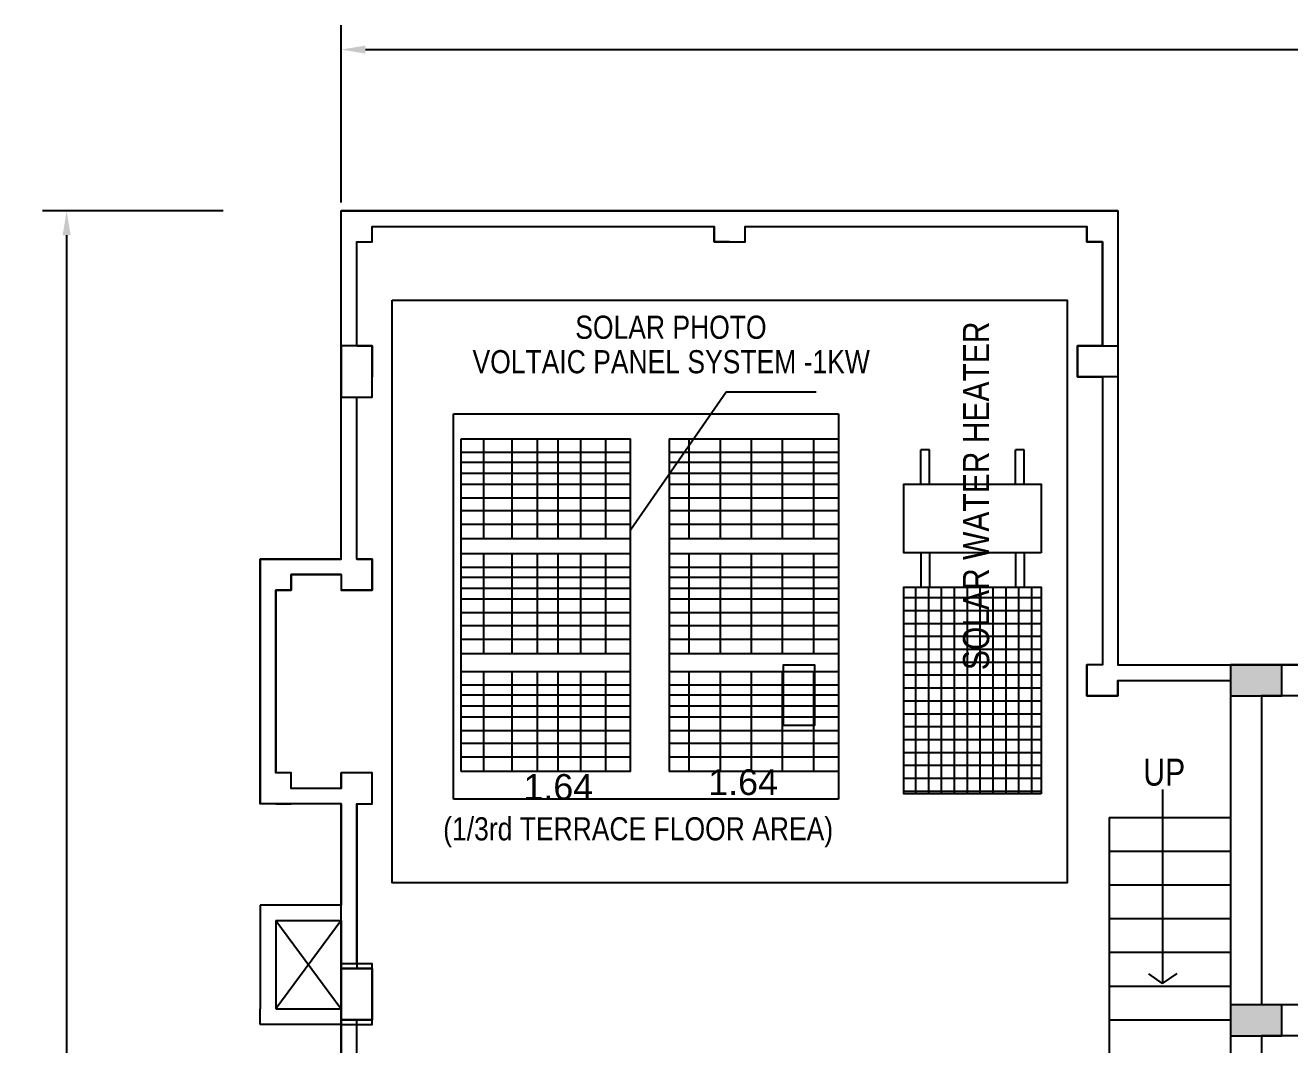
# Model space of a CAD drawing. Header units: metres. Extents: x 10 to 343, y 349 to 530.
# Drawn here: x 280.17 to 289.55, y 440.34 to 447.9 of the extents above; entities that cross this region are included whole.
import ezdxf

# ---------------------------------------------------------------- set-up
doc = ezdxf.new("R2010")
doc.units = ezdxf.units.M
doc.layers.add('BLK_2_FLR_5_ROOF_AREA', color=54, linetype='Continuous')
doc.layers.add('SOLAR_PANEL', color=3, linetype='Continuous')
doc.styles.add('ATT', font='swissck.ttf', dxfattribs={"height": 12})
doc.styles.add('m', font='micross.ttf', dxfattribs={"width": 0.9, "height": 350})
doc.styles.get("Standard").update_dxf_attribs({"font": 'arial.ttf'})
doc.styles.add('style1', font='micross.ttf')
doc.dimstyles.get("Standard").update_dxf_attribs({"dimtxt": 0.18, "dimasz": 0.18, "dimexe": 0.18, "dimexo": 0.0625, "dimgap": 0.09, "dimtad": 0, "dimtih": 1, "dimtoh": 1, "dimzin": 0, "dimdsep": 46, "dimtxsty": 'Standard', "dimcen": 0.09, "dimadec": 0, "dimazin": 0, "dimtfac": 1, "dimtofl": 0, "dimtmove": 0, "dimatfit": 3, "dimfxl": 0, "dimtolj": 1, "dimtzin": 0, "dimarcsym": 0})
pattern_1 = [(270, (224.23601, -518.77372), (0.095621499, 0), []), (360, (224.23601, -518.77372), (0, 0.095621499), [])]
pattern_2 = [(270, (224.23601, -518.77372), (0.095621499, 0), []), (360, (224.23601, -518.77372), (0, 0.095621499), [])]

# ---------------------------------------------------------------- blocks, each defined once
blk = doc.blocks.new('*D48')
at = {"color": 0, "lineweight": -2, "ltscale": 400}
for p, q in [((282.5112, 446.5851), (282.5112, 447.8987)), ((298.4512, 446.5851), (298.4512, 447.8987)), ((282.6912, 447.7187), (290.0964, 447.7187)), ((298.2712, 447.7187), (290.8661, 447.7187))]:
    blk.add_line(p, q, dxfattribs=at)
at = {"color": 0, "ltscale": 400}
for points in [[(282.6912, 447.7487), (282.6912, 447.6887), (282.5112, 447.7187)], [(298.2712, 447.7487), (298.2712, 447.6887), (298.4512, 447.7187)]]:
    blk.add_solid(points, dxfattribs=at)
at = {"layer": 'Defpoints', "color": 0, "ltscale": 400}
for p in [(298.4512, 447.7187), (282.5112, 446.5226), (298.4512, 446.5226)]:
    blk.add_point(p, dxfattribs=at)
at = {"color": 0, "ltscale": 400, "insert": (290.4812, 447.7187), "char_height": 0.18, "attachment_point": 5}
blk.add_mtext('\\A1;15.94', dxfattribs=at)
blk = doc.blocks.new('*D37')
at = {"color": 0, "lineweight": -2, "ltscale": 400}
for p, q in [((281.6373, 446.5226), (280.2956, 446.5226)), ((280.4756, 446.3426), (280.4756, 437.3595)), ((280.4756, 428.0126), (280.4756, 436.9957)), ((281.6373, 427.8326), (280.2956, 427.8326))]:
    blk.add_line(p, q, dxfattribs=at)
at = {"color": 0, "ltscale": 400}
for points in [[(280.4456, 446.3426), (280.5056, 446.3426), (280.4756, 446.5226)], [(280.4456, 428.0126), (280.5056, 428.0126), (280.4756, 427.8326)]]:
    blk.add_solid(points, dxfattribs=at)
at = {"layer": 'Defpoints', "color": 0, "ltscale": 400}
for p in [(280.4756, 446.5226), (281.6998, 446.5226), (281.6998, 427.8326)]:
    blk.add_point(p, dxfattribs=at)
at = {"color": 0, "ltscale": 400, "insert": (280.4756, 437.1776), "char_height": 0.18, "attachment_point": 5}
blk.add_mtext('\\A1;18.69', dxfattribs=at)

msp = doc.modelspace()

# ---------------------------------------------------------------- hatches: boundary and pattern name
h = msp.add_hatch()
h.set_pattern_fill('ANSI37', color=256, scale=0.764972, angle=225, style=0)
h.set_pattern_definition(pattern_1)
h.paths.add_polyline_path([(287.7032, 443.733), (286.6833, 443.733), (286.6833, 442.2031), (287.7032, 442.2031)])
h = msp.add_hatch()
h.set_pattern_fill('ANSI37', color=256, scale=0.764972, angle=225, style=0)
h.set_pattern_definition([(270, (224.23601, -518.77372), (0.095621499, 0), []), (360, (224.23601, -518.77372), (0, 0.095621499), [])])
h.paths.add_polyline_path([(287.7032, 443.733), (286.6833, 443.733), (286.6833, 442.2031), (287.7032, 442.2031)])
h = msp.add_hatch()
h.set_pattern_fill('ANSI37', color=256, scale=0.764972, angle=225, style=0)
h.set_pattern_definition(pattern_2)
h.paths.add_polyline_path([(287.7032, 443.733), (286.6833, 443.733), (286.6833, 442.2031), (287.7032, 442.2031)])
h = msp.add_hatch()
h.set_pattern_fill('ANSI37', color=256, scale=0.764972, angle=225, style=0)
h.set_pattern_definition(pattern_1)
h.paths.add_polyline_path([(287.7032, 443.733), (286.6833, 443.733), (286.6833, 442.2031), (287.7032, 442.2031)])
h = msp.add_hatch()
h.set_pattern_fill('ANSI37', color=256, scale=0.764972, angle=225, style=0)
h.set_pattern_definition(pattern_2)
h.paths.add_polyline_path([(287.7032, 443.733), (286.6833, 443.733), (286.6833, 442.2031), (287.7032, 442.2031)])
h = msp.add_hatch()
h.set_pattern_fill('ANSI37', color=256, scale=0.764972, angle=225, style=0)
h.set_pattern_definition(pattern_2)
h.paths.add_polyline_path([(287.7032, 443.733), (286.6833, 443.733), (286.6833, 442.2031), (287.7032, 442.2031)])
h = msp.add_hatch()
h.set_pattern_fill('ANSI37', color=256, scale=0.764972, angle=225, style=0)
h.set_pattern_definition(pattern_1)
h.paths.add_polyline_path([(287.7032, 443.733), (286.6833, 443.733), (286.6833, 442.2031), (287.7032, 442.2031)])
at = {"linetype": 'ByBlock'}
for points in [[(289.4862, 443.1576), (289.4862, 442.9276), (289.1062, 442.9276), (289.1062, 443.1576)], [(289.4862, 440.6376), (289.4862, 440.4076), (289.1062, 440.4076), (289.1062, 440.6376)]]:
    msp.add_hatch(color=256, dxfattribs=at).paths.add_polyline_path(points)

# ---------------------------------------------------------------- linework, layer by layer
for p, q in [((288.2712, 446.5226), (282.5112, 446.5226)), ((282.5112, 443.9426), (282.5112, 446.5226)), ((288.2712, 446.5226), (288.2712, 443.1576)), ((282.7412, 446.4076), (285.2762, 446.4076)), ((285.5062, 446.4076), (288.0412, 446.4076)), ((288.2712, 446.4076), (288.2712, 445.8676)), ((282.6262, 445.5226), (282.6262, 446.2926)), ((288.2712, 445.7526), (288.2712, 443.1576)), ((288.1562, 445.2926), (288.1562, 443.1576)), ((288.1562, 445.2926), (288.1562, 443.1576)), ((282.6262, 443.9426), (282.6262, 445.1426)), ((285.3652, 445.1803), (284.6577, 444.1559)), ((285.3652, 445.1803), (284.6577, 444.1559)), ((285.3652, 445.1803), (284.6577, 444.1559)), ((285.3652, 445.1803), (284.6577, 444.1559)), ((285.3652, 445.1803), (284.6577, 444.1559)), ((285.3652, 445.1803), (284.6577, 444.1559)), ((285.3652, 445.1803), (284.6577, 444.1559)), ((286.0345, 445.1803), (285.3652, 445.1803)), ((286.0345, 445.1803), (285.3652, 445.1803)), ((286.0345, 445.1803), (285.3652, 445.1803)), ((286.0345, 445.1803), (285.3652, 445.1803)), ((286.0345, 445.1803), (285.3652, 445.1803)), ((286.0345, 445.1803), (285.3652, 445.1803)), ((286.0345, 445.1803), (285.3652, 445.1803)), ((283.3435, 445.0178), (286.1992, 445.0178)), ((283.3435, 445.0178), (286.1992, 445.0178)), ((283.3435, 445.0178), (286.1992, 445.0178)), ((283.3435, 445.0178), (286.1992, 445.0178)), ((283.3435, 445.0178), (286.1992, 445.0178)), ((283.3435, 445.0178), (286.1992, 445.0178)), ((283.3435, 445.0178), (286.1992, 445.0178)), ((286.1992, 445.0178), (286.1992, 442.1621)), ((286.1992, 445.0178), (286.1992, 442.1621)), ((286.1992, 445.0178), (286.1992, 442.1621)), ((286.1992, 445.0178), (286.1992, 442.1621)), ((286.1992, 445.0178), (286.1992, 442.1621)), ((286.1992, 445.0178), (286.1992, 442.1621)), ((286.1992, 445.0178), (286.1992, 442.1621)), ((283.4, 444.8343), (284.6566, 444.8343)), ((283.4, 444.8343), (284.6566, 444.8343)), ((283.4, 444.8343), (284.6566, 444.8343)), ((283.4, 444.8343), (284.6566, 444.8343)), ((283.4, 444.8343), (284.6566, 444.8343)), ((283.4, 444.8343), (284.6566, 444.8343)), ((283.4, 444.8343), (284.6566, 444.8343)), ((283.5679, 444.8343), (283.5679, 444.0918)), ((283.7772, 444.8343), (283.7772, 444.0918)), ((283.9654, 444.8343), (283.9654, 444.0918)), ((284.1179, 444.8343), (284.1179, 444.0918)), ((284.2868, 444.8343), (284.2868, 444.0918)), ((284.4711, 444.8343), (284.4711, 444.0918)), ((284.4711, 444.8343), (284.4711, 444.0918)), ((284.4711, 444.8343), (284.4711, 444.0918)), ((284.4711, 444.8343), (284.4711, 444.0918)), ((284.4711, 444.8343), (284.4711, 444.0918)), ((284.4711, 444.8343), (284.4711, 444.0918)), ((284.4711, 444.8343), (284.4711, 444.0918)), ((284.6566, 443.9829), (284.6566, 444.8343)), ((284.6566, 443.9829), (284.6566, 444.8343)), ((284.6566, 443.9829), (284.6566, 444.8343)), ((284.6566, 443.9829), (284.6566, 444.8343)), ((284.6566, 443.9829), (284.6566, 444.8343)), ((284.6566, 443.9829), (284.6566, 444.8343)), ((284.6566, 443.9829), (284.6566, 444.8343)), ((284.9427, 444.8343), (286.1992, 444.8343)), ((284.9427, 444.8343), (286.1992, 444.8343)), ((284.9427, 444.8343), (286.1992, 444.8343)), ((284.9427, 444.8343), (286.1992, 444.8343)), ((284.9427, 444.8343), (286.1992, 444.8343)), ((284.9427, 444.8343), (286.1992, 444.8343)), ((284.9427, 444.8343), (286.1992, 444.8343)), ((285.089, 444.8343), (285.089, 444.0918)), ((285.089, 444.8343), (285.089, 444.0918)), ((285.089, 444.8343), (285.089, 444.0918)), ((285.089, 444.8343), (285.089, 444.0918)), ((285.089, 444.8343), (285.089, 444.0918)), ((285.089, 444.8343), (285.089, 444.0918)), ((285.089, 444.8343), (285.089, 444.0918)), ((285.3218, 444.8343), (285.3218, 444.0918)), ((285.3218, 444.8343), (285.3218, 444.0918)), ((285.3218, 444.8343), (285.3218, 444.0918)), ((285.3218, 444.8343), (285.3218, 444.0918)), ((285.3218, 444.8343), (285.3218, 444.0918)), ((285.3218, 444.8343), (285.3218, 444.0918)), ((285.3218, 444.8343), (285.3218, 444.0918)), ((285.5514, 444.8343), (285.5514, 444.0918)), ((285.5514, 444.8343), (285.5514, 444.0918)), ((285.5514, 444.8343), (285.5514, 444.0918)), ((285.5514, 444.8343), (285.5514, 444.0918)), ((285.5514, 444.8343), (285.5514, 444.0918)), ((285.5514, 444.8343), (285.5514, 444.0918)), ((285.5514, 444.8343), (285.5514, 444.0918)), ((285.7809, 444.8343), (285.7809, 444.0918)), ((285.7809, 444.8343), (285.7809, 444.0918)), ((285.7809, 444.8343), (285.7809, 444.0918)), ((285.7809, 444.8343), (285.7809, 444.0918)), ((285.7809, 444.8343), (285.7809, 444.0918)), ((285.7809, 444.8343), (285.7809, 444.0918)), ((285.7809, 444.8343), (285.7809, 444.0918)), ((286.0138, 444.8343), (286.0138, 444.0918)), ((286.0138, 444.8343), (286.0138, 444.0918)), ((286.0138, 444.8343), (286.0138, 444.0918)), ((286.0138, 444.8343), (286.0138, 444.0918)), ((286.0138, 444.8343), (286.0138, 444.0918)), ((286.0138, 444.8343), (286.0138, 444.0918)), ((286.0138, 444.8343), (286.0138, 444.0918)), ((286.1992, 444.8343), (286.1992, 444.0918)), ((286.1992, 444.8343), (286.1992, 444.0918)), ((286.1992, 444.8343), (286.1992, 444.0918)), ((286.1992, 444.8343), (286.1992, 444.0918)), ((286.1992, 444.8343), (286.1992, 444.0918)), ((286.1992, 444.8343), (286.1992, 444.0918)), ((286.1992, 444.8343), (286.1992, 444.0918)), ((284.6566, 444.7319), (283.4, 444.7319)), ((284.6566, 444.7319), (283.4, 444.7319)), ((284.6566, 444.7319), (283.4, 444.7319)), ((284.6566, 444.7319), (283.4, 444.7319)), ((284.6566, 444.7319), (283.4, 444.7319)), ((284.6566, 444.7319), (283.4, 444.7319)), ((284.6566, 444.7319), (283.4, 444.7319)), ((286.1992, 444.7319), (284.9427, 444.7319)), ((286.1992, 444.7319), (284.9427, 444.7319)), ((286.1992, 444.7319), (284.9427, 444.7319)), ((286.1992, 444.7319), (284.9427, 444.7319)), ((286.1992, 444.7319), (284.9427, 444.7319)), ((286.1992, 444.7319), (284.9427, 444.7319)), ((286.1992, 444.7319), (284.9427, 444.7319)), ((286.8108, 444.498), (286.8108, 444.753)), ((286.8745, 444.753), (286.8108, 444.753)), ((286.8108, 444.498), (286.8108, 444.753)), ((286.8745, 444.753), (286.8108, 444.753)), ((286.8108, 444.498), (286.8108, 444.753)), ((286.8745, 444.753), (286.8108, 444.753)), ((286.8108, 444.498), (286.8108, 444.753)), ((286.8745, 444.753), (286.8108, 444.753)), ((286.8108, 444.498), (286.8108, 444.753)), ((286.8745, 444.753), (286.8108, 444.753)), ((286.8108, 444.498), (286.8108, 444.753)), ((286.8745, 444.753), (286.8108, 444.753)), ((286.8108, 444.498), (286.8108, 444.753)), ((286.8745, 444.753), (286.8108, 444.753)), ((286.8745, 444.498), (286.8745, 444.753)), ((286.8745, 444.498), (286.8745, 444.753)), ((286.8745, 444.498), (286.8745, 444.753)), ((286.8745, 444.498), (286.8745, 444.753)), ((286.8745, 444.498), (286.8745, 444.753)), ((286.8745, 444.498), (286.8745, 444.753)), ((286.8745, 444.498), (286.8745, 444.753)), ((287.512, 444.498), (287.512, 444.753)), ((287.5757, 444.753), (287.512, 444.753)), ((287.512, 444.498), (287.512, 444.753)), ((287.5757, 444.753), (287.512, 444.753)), ((287.512, 444.498), (287.512, 444.753)), ((287.5757, 444.753), (287.512, 444.753)), ((287.512, 444.498), (287.512, 444.753)), ((287.5757, 444.753), (287.512, 444.753)), ((287.512, 444.498), (287.512, 444.753)), ((287.5757, 444.753), (287.512, 444.753)), ((287.512, 444.498), (287.512, 444.753)), ((287.5757, 444.753), (287.512, 444.753)), ((287.512, 444.498), (287.512, 444.753)), ((287.5757, 444.753), (287.512, 444.753)), ((287.5757, 444.498), (287.5757, 444.753)), ((287.5757, 444.498), (287.5757, 444.753)), ((287.5757, 444.498), (287.5757, 444.753)), ((287.5757, 444.498), (287.5757, 444.753)), ((287.5757, 444.498), (287.5757, 444.753)), ((287.5757, 444.498), (287.5757, 444.753)), ((287.5757, 444.498), (287.5757, 444.753)), ((284.6566, 444.6577), (283.4, 444.6577)), ((284.6566, 444.6577), (283.4, 444.6577)), ((284.6566, 444.6577), (283.4, 444.6577)), ((284.6566, 444.6577), (283.4, 444.6577)), ((284.6566, 444.6577), (283.4, 444.6577)), ((284.6566, 444.6577), (283.4, 444.6577)), ((284.6566, 444.6577), (283.4, 444.6577)), ((286.1992, 444.6577), (284.9427, 444.6577)), ((286.1992, 444.6577), (284.9427, 444.6577)), ((286.1992, 444.6577), (284.9427, 444.6577)), ((286.1992, 444.6577), (284.9427, 444.6577)), ((286.1992, 444.6577), (284.9427, 444.6577)), ((286.1992, 444.6577), (284.9427, 444.6577)), ((286.1992, 444.6577), (284.9427, 444.6577)), ((284.6566, 444.5767), (283.4, 444.5767)), ((284.6566, 444.5767), (283.4, 444.5767)), ((284.6566, 444.5767), (283.4, 444.5767)), ((284.6566, 444.5767), (283.4, 444.5767)), ((284.6566, 444.5767), (283.4, 444.5767)), ((284.6566, 444.5767), (283.4, 444.5767)), ((284.6566, 444.5767), (283.4, 444.5767)), ((286.1992, 444.5767), (284.9427, 444.5767)), ((286.1992, 444.5767), (284.9427, 444.5767)), ((286.1992, 444.5767), (284.9427, 444.5767)), ((286.1992, 444.5767), (284.9427, 444.5767)), ((286.1992, 444.5767), (284.9427, 444.5767)), ((286.1992, 444.5767), (284.9427, 444.5767)), ((286.1992, 444.5767), (284.9427, 444.5767)), ((284.6566, 444.4956), (283.4, 444.4956)), ((284.6566, 444.4956), (283.4, 444.4956)), ((284.6566, 444.4956), (283.4, 444.4956)), ((284.6566, 444.4956), (283.4, 444.4956)), ((284.6566, 444.4956), (283.4, 444.4956)), ((284.6566, 444.4956), (283.4, 444.4956)), ((284.6566, 444.4956), (283.4, 444.4956)), ((286.1992, 444.4956), (284.9427, 444.4956)), ((286.1992, 444.4956), (284.9427, 444.4956)), ((286.1992, 444.4956), (284.9427, 444.4956)), ((286.1992, 444.4956), (284.9427, 444.4956)), ((286.1992, 444.4956), (284.9427, 444.4956)), ((286.1992, 444.4956), (284.9427, 444.4956)), ((286.1992, 444.4956), (284.9427, 444.4956)), ((284.6566, 444.3944), (283.4, 444.3944)), ((284.6566, 444.3944), (283.4, 444.3944)), ((284.6566, 444.3944), (283.4, 444.3944)), ((284.6566, 444.3944), (283.4, 444.3944)), ((284.6566, 444.3944), (283.4, 444.3944)), ((284.6566, 444.3944), (283.4, 444.3944)), ((284.6566, 444.3944), (283.4, 444.3944)), ((286.1992, 444.3944), (284.9427, 444.3944)), ((286.1992, 444.3944), (284.9427, 444.3944)), ((286.1992, 444.3944), (284.9427, 444.3944)), ((286.1992, 444.3944), (284.9427, 444.3944)), ((286.1992, 444.3944), (284.9427, 444.3944)), ((286.1992, 444.3944), (284.9427, 444.3944)), ((286.1992, 444.3944), (284.9427, 444.3944)), ((284.6566, 444.2999), (283.4, 444.2999)), ((284.6566, 444.2999), (283.4, 444.2999)), ((284.6566, 444.2999), (283.4, 444.2999)), ((284.6566, 444.2999), (283.4, 444.2999)), ((284.6566, 444.2999), (283.4, 444.2999)), ((284.6566, 444.2999), (283.4, 444.2999)), ((284.6566, 444.2999), (283.4, 444.2999)), ((286.1992, 444.2999), (284.9427, 444.2999)), ((286.1992, 444.2999), (284.9427, 444.2999)), ((286.1992, 444.2999), (284.9427, 444.2999)), ((286.1992, 444.2999), (284.9427, 444.2999)), ((286.1992, 444.2999), (284.9427, 444.2999)), ((286.1992, 444.2999), (284.9427, 444.2999)), ((286.1992, 444.2999), (284.9427, 444.2999)), ((284.6566, 444.1986), (283.4, 444.1986)), ((284.6566, 444.1986), (283.4, 444.1986)), ((284.6566, 444.1986), (283.4, 444.1986)), ((284.6566, 444.1986), (283.4, 444.1986)), ((284.6566, 444.1986), (283.4, 444.1986)), ((284.6566, 444.1986), (283.4, 444.1986)), ((284.6566, 444.1986), (283.4, 444.1986)), ((286.1992, 444.1986), (284.9427, 444.1986)), ((286.1992, 444.1986), (284.9427, 444.1986)), ((286.1992, 444.1986), (284.9427, 444.1986)), ((286.1992, 444.1986), (284.9427, 444.1986)), ((286.1992, 444.1986), (284.9427, 444.1986)), ((286.1992, 444.1986), (284.9427, 444.1986)), ((286.1992, 444.1986), (284.9427, 444.1986)), ((284.6566, 444.0918), (283.4, 444.0918)), ((284.6566, 444.0918), (283.4, 444.0918)), ((284.6566, 444.0918), (283.4, 444.0918)), ((284.6566, 444.0918), (283.4, 444.0918)), ((284.6566, 444.0918), (283.4, 444.0918)), ((284.6566, 444.0918), (283.4, 444.0918)), ((284.6566, 444.0918), (283.4, 444.0918)), ((286.1992, 444.0918), (284.9427, 444.0918)), ((286.1992, 444.0918), (284.9427, 444.0918)), ((286.1992, 444.0918), (284.9427, 444.0918)), ((286.1992, 444.0918), (284.9427, 444.0918)), ((286.1992, 444.0918), (284.9427, 444.0918)), ((286.1992, 444.0918), (284.9427, 444.0918)), ((286.1992, 444.0918), (284.9427, 444.0918)), ((283.4, 443.9829), (284.6566, 443.9829)), ((283.4, 443.9829), (284.6566, 443.9829)), ((283.4, 443.9829), (284.6566, 443.9829)), ((283.4, 443.9829), (284.6566, 443.9829)), ((283.4, 443.9829), (284.6566, 443.9829)), ((283.4, 443.9829), (284.6566, 443.9829)), ((283.4, 443.9829), (284.6566, 443.9829)), ((283.5679, 443.9829), (283.5679, 443.2404)), ((283.7772, 443.9829), (283.7772, 443.2404)), ((283.9654, 443.9829), (283.9654, 443.2404)), ((284.1179, 443.9829), (284.1179, 443.2404)), ((284.2868, 443.9829), (284.2868, 443.2404)), ((284.4711, 443.9829), (284.4711, 443.2404)), ((284.4711, 443.9829), (284.4711, 443.2404)), ((284.4711, 443.9829), (284.4711, 443.2404)), ((284.4711, 443.9829), (284.4711, 443.2404)), ((284.4711, 443.9829), (284.4711, 443.2404)), ((284.4711, 443.9829), (284.4711, 443.2404)), ((284.4711, 443.9829), (284.4711, 443.2404)), ((284.6566, 443.2404), (284.6566, 443.9829)), ((284.6566, 443.2404), (284.6566, 443.9829)), ((284.6566, 443.2404), (284.6566, 443.9829)), ((284.6566, 443.2404), (284.6566, 443.9829)), ((284.6566, 443.2404), (284.6566, 443.9829)), ((284.6566, 443.2404), (284.6566, 443.9829)), ((284.6566, 443.1098), (284.6566, 443.9829)), ((284.9427, 443.9829), (286.1992, 443.9829)), ((284.9427, 443.9829), (286.1992, 443.9829)), ((284.9427, 443.9829), (286.1992, 443.9829)), ((284.9427, 443.9829), (286.1992, 443.9829)), ((284.9427, 443.9829), (286.1992, 443.9829)), ((284.9427, 443.9829), (286.1992, 443.9829)), ((284.9427, 443.9829), (286.1992, 443.9829)), ((285.089, 443.9829), (285.089, 443.2404)), ((285.089, 443.9829), (285.089, 443.2404)), ((285.089, 443.9829), (285.089, 443.2404)), ((285.089, 443.9829), (285.089, 443.2404)), ((285.089, 443.9829), (285.089, 443.2404)), ((285.089, 443.9829), (285.089, 443.2404)), ((285.089, 443.9829), (285.089, 443.2404)), ((285.3218, 443.9829), (285.3218, 443.2404)), ((285.3218, 443.9829), (285.3218, 443.2404)), ((285.3218, 443.9829), (285.3218, 443.2404)), ((285.3218, 443.9829), (285.3218, 443.2404)), ((285.3218, 443.9829), (285.3218, 443.2404)), ((285.3218, 443.9829), (285.3218, 443.2404)), ((285.3218, 443.9829), (285.3218, 443.2404)), ((285.5514, 443.9829), (285.5514, 443.2404)), ((285.5514, 443.9829), (285.5514, 443.2404)), ((285.5514, 443.9829), (285.5514, 443.2404)), ((285.5514, 443.9829), (285.5514, 443.2404)), ((285.5514, 443.9829), (285.5514, 443.2404)), ((285.5514, 443.9829), (285.5514, 443.2404)), ((285.5514, 443.9829), (285.5514, 443.2404)), ((285.7809, 443.9829), (285.7809, 443.2404)), ((285.7809, 443.9829), (285.7809, 443.2404)), ((285.7809, 443.9829), (285.7809, 443.2404)), ((285.7809, 443.9829), (285.7809, 443.2404)), ((285.7809, 443.9829), (285.7809, 443.2404)), ((285.7809, 443.9829), (285.7809, 443.2404)), ((285.7809, 443.9829), (285.7809, 443.2404)), ((286.0138, 443.9829), (286.0138, 443.2404)), ((286.0138, 443.9829), (286.0138, 443.2404)), ((286.0138, 443.9829), (286.0138, 443.2404)), ((286.0138, 443.9829), (286.0138, 443.2404)), ((286.0138, 443.9829), (286.0138, 443.2404)), ((286.0138, 443.9829), (286.0138, 443.2404)), ((286.0138, 443.9829), (286.0138, 443.2404)), ((286.1992, 443.9829), (286.1992, 443.2404)), ((286.1992, 443.9829), (286.1992, 443.2404)), ((286.1992, 443.9829), (286.1992, 443.2404)), ((286.1992, 443.9829), (286.1992, 443.2404)), ((286.1992, 443.9829), (286.1992, 443.2404)), ((286.1992, 443.9829), (286.1992, 443.2404)), ((286.1992, 443.9829), (286.1992, 443.2404)), ((286.8108, 443.988), (286.8108, 443.733)), ((286.8108, 443.988), (286.8108, 443.733)), ((286.8108, 443.988), (286.8108, 443.733)), ((286.8108, 443.988), (286.8108, 443.733)), ((286.8108, 443.988), (286.8108, 443.733)), ((286.8108, 443.988), (286.8108, 443.733)), ((286.8108, 443.988), (286.8108, 443.733)), ((286.8745, 443.988), (286.8745, 443.733)), ((286.8745, 443.988), (286.8745, 443.733)), ((286.8745, 443.988), (286.8745, 443.733)), ((286.8745, 443.988), (286.8745, 443.733)), ((286.8745, 443.988), (286.8745, 443.733)), ((286.8745, 443.988), (286.8745, 443.733)), ((286.8745, 443.988), (286.8745, 443.733)), ((287.512, 443.988), (287.512, 443.733)), ((287.512, 443.988), (287.512, 443.733)), ((287.512, 443.988), (287.512, 443.733)), ((287.512, 443.988), (287.512, 443.733)), ((287.512, 443.988), (287.512, 443.733)), ((287.512, 443.988), (287.512, 443.733)), ((287.512, 443.988), (287.512, 443.733)), ((287.5757, 443.988), (287.5757, 443.733)), ((287.5757, 443.988), (287.5757, 443.733)), ((287.5757, 443.988), (287.5757, 443.733)), ((287.5757, 443.988), (287.5757, 443.733)), ((287.5757, 443.988), (287.5757, 443.733)), ((287.5757, 443.988), (287.5757, 443.733)), ((287.5757, 443.988), (287.5757, 443.733)), ((281.9112, 443.9426), (281.9112, 442.1276)), ((282.5112, 443.9426), (281.9112, 443.9426)), ((284.6566, 443.8805), (283.4, 443.8805)), ((284.6566, 443.8805), (283.4, 443.8805)), ((284.6566, 443.8805), (283.4, 443.8805)), ((284.6566, 443.8805), (283.4, 443.8805)), ((284.6566, 443.8805), (283.4, 443.8805)), ((284.6566, 443.8805), (283.4, 443.8805)), ((284.6566, 443.8805), (283.4, 443.8805)), ((286.1992, 443.8805), (284.9427, 443.8805)), ((286.1992, 443.8805), (284.9427, 443.8805)), ((286.1992, 443.8805), (284.9427, 443.8805)), ((286.1992, 443.8805), (284.9427, 443.8805)), ((286.1992, 443.8805), (284.9427, 443.8805)), ((286.1992, 443.8805), (284.9427, 443.8805)), ((286.1992, 443.8805), (284.9427, 443.8805)), ((281.9112, 443.8276), (281.9112, 443.7126)), ((282.5112, 443.8276), (282.1412, 443.8276)), ((282.5112, 443.8276), (282.5112, 443.7126)), ((284.6566, 443.8062), (283.4, 443.8062)), ((284.6566, 443.8062), (283.4, 443.8062)), ((284.6566, 443.8062), (283.4, 443.8062)), ((284.6566, 443.8062), (283.4, 443.8062)), ((284.6566, 443.8062), (283.4, 443.8062)), ((284.6566, 443.8062), (283.4, 443.8062)), ((284.6566, 443.8062), (283.4, 443.8062)), ((286.1992, 443.8062), (284.9427, 443.8062)), ((286.1992, 443.8062), (284.9427, 443.8062)), ((286.1992, 443.8062), (284.9427, 443.8062)), ((286.1992, 443.8062), (284.9427, 443.8062)), ((286.1992, 443.8062), (284.9427, 443.8062)), ((286.1992, 443.8062), (284.9427, 443.8062)), ((286.1992, 443.8062), (284.9427, 443.8062)), ((282.0262, 443.7126), (282.0262, 442.3576)), ((284.6566, 443.7252), (283.4, 443.7252)), ((284.6566, 443.7252), (283.4, 443.7252)), ((284.6566, 443.7252), (283.4, 443.7252)), ((284.6566, 443.7252), (283.4, 443.7252)), ((284.6566, 443.7252), (283.4, 443.7252)), ((284.6566, 443.7252), (283.4, 443.7252)), ((284.6566, 443.7252), (283.4, 443.7252)), ((286.1992, 443.7252), (284.9427, 443.7252)), ((286.1992, 443.7252), (284.9427, 443.7252)), ((286.1992, 443.7252), (284.9427, 443.7252)), ((286.1992, 443.7252), (284.9427, 443.7252)), ((286.1992, 443.7252), (284.9427, 443.7252)), ((286.1992, 443.7252), (284.9427, 443.7252)), ((286.1992, 443.7252), (284.9427, 443.7252)), ((284.6566, 443.6442), (283.4, 443.6442)), ((284.6566, 443.6442), (283.4, 443.6442)), ((284.6566, 443.6442), (283.4, 443.6442)), ((284.6566, 443.6442), (283.4, 443.6442)), ((284.6566, 443.6442), (283.4, 443.6442)), ((284.6566, 443.6442), (283.4, 443.6442)), ((284.6566, 443.6442), (283.4, 443.6442)), ((286.1992, 443.6442), (284.9427, 443.6442)), ((286.1992, 443.6442), (284.9427, 443.6442)), ((286.1992, 443.6442), (284.9427, 443.6442)), ((286.1992, 443.6442), (284.9427, 443.6442)), ((286.1992, 443.6442), (284.9427, 443.6442)), ((286.1992, 443.6442), (284.9427, 443.6442)), ((286.1992, 443.6442), (284.9427, 443.6442)), ((284.6566, 443.5429), (283.4, 443.5429)), ((284.6566, 443.5429), (283.4, 443.5429)), ((284.6566, 443.5429), (283.4, 443.5429)), ((284.6566, 443.5429), (283.4, 443.5429)), ((284.6566, 443.5429), (283.4, 443.5429)), ((284.6566, 443.5429), (283.4, 443.5429)), ((284.6566, 443.5429), (283.4, 443.5429)), ((286.1992, 443.5429), (284.9427, 443.5429)), ((286.1992, 443.5429), (284.9427, 443.5429)), ((286.1992, 443.5429), (284.9427, 443.5429)), ((286.1992, 443.5429), (284.9427, 443.5429)), ((286.1992, 443.5429), (284.9427, 443.5429)), ((286.1992, 443.5429), (284.9427, 443.5429)), ((286.1992, 443.5429), (284.9427, 443.5429)), ((284.6566, 443.4484), (283.4, 443.4484)), ((284.6566, 443.4484), (283.4, 443.4484)), ((284.6566, 443.4484), (283.4, 443.4484)), ((284.6566, 443.4484), (283.4, 443.4484)), ((284.6566, 443.4484), (283.4, 443.4484)), ((284.6566, 443.4484), (283.4, 443.4484)), ((284.6566, 443.4484), (283.4, 443.4484)), ((286.1992, 443.4484), (284.9427, 443.4484)), ((286.1992, 443.4484), (284.9427, 443.4484)), ((286.1992, 443.4484), (284.9427, 443.4484)), ((286.1992, 443.4484), (284.9427, 443.4484)), ((286.1992, 443.4484), (284.9427, 443.4484)), ((286.1992, 443.4484), (284.9427, 443.4484)), ((286.1992, 443.4484), (284.9427, 443.4484)), ((284.6566, 443.3472), (283.4, 443.3472)), ((284.6566, 443.3472), (283.4, 443.3472)), ((284.6566, 443.3472), (283.4, 443.3472)), ((284.6566, 443.3472), (283.4, 443.3472)), ((284.6566, 443.3472), (283.4, 443.3472)), ((284.6566, 443.3472), (283.4, 443.3472)), ((284.6566, 443.3472), (283.4, 443.3472)), ((286.1992, 443.3472), (284.9427, 443.3472)), ((286.1992, 443.3472), (284.9427, 443.3472)), ((286.1992, 443.3472), (284.9427, 443.3472)), ((286.1992, 443.3472), (284.9427, 443.3472)), ((286.1992, 443.3472), (284.9427, 443.3472)), ((286.1992, 443.3472), (284.9427, 443.3472)), ((286.1992, 443.3472), (284.9427, 443.3472)), ((284.6566, 443.2404), (283.4, 443.2404)), ((284.6566, 443.2404), (283.4, 443.2404)), ((284.6566, 443.2404), (283.4, 443.2404)), ((284.6566, 443.2404), (283.4, 443.2404)), ((284.6566, 443.2404), (283.4, 443.2404)), ((284.6566, 443.2404), (283.4, 443.2404)), ((284.6566, 443.2404), (283.4, 443.2404)), ((286.1992, 443.2404), (284.9427, 443.2404)), ((286.1992, 443.2404), (284.9427, 443.2404)), ((286.1992, 443.2404), (284.9427, 443.2404)), ((286.1992, 443.2404), (284.9427, 443.2404)), ((286.1992, 443.2404), (284.9427, 443.2404)), ((286.1992, 443.2404), (284.9427, 443.2404)), ((286.1992, 443.2404), (284.9427, 443.2404)), ((288.1562, 443.1576), (288.0412, 443.1576)), ((288.0412, 442.9276), (288.0412, 443.1576)), ((288.2712, 443.1576), (289.1062, 443.1576)), ((288.2712, 443.1576), (289.1062, 443.1576)), ((283.4, 443.1098), (284.6566, 443.1098)), ((283.4, 443.1098), (284.6566, 443.1098)), ((283.4, 443.1098), (284.6566, 443.1098)), ((283.4, 443.1098), (284.6566, 443.1098)), ((283.4, 443.1098), (284.6566, 443.1098)), ((283.4, 443.1098), (284.6566, 443.1098)), ((283.4, 443.1098), (284.6566, 443.1098)), ((283.5679, 443.1098), (283.5679, 442.3673)), ((283.7772, 443.1098), (283.7772, 442.3673)), ((283.9654, 443.1098), (283.9654, 442.3673)), ((284.1179, 443.1098), (284.1179, 442.3673)), ((284.2868, 443.1098), (284.2868, 442.3673)), ((284.4711, 443.1098), (284.4711, 442.3673)), ((284.4711, 443.1098), (284.4711, 442.3673)), ((284.4711, 443.1098), (284.4711, 442.3673)), ((284.4711, 443.1098), (284.4711, 442.3673)), ((284.4711, 443.1098), (284.4711, 442.3673)), ((284.4711, 443.1098), (284.4711, 442.3673)), ((284.4711, 443.1098), (284.4711, 442.3673)), ((284.6566, 442.3673), (284.6566, 443.1098)), ((284.6566, 442.3673), (284.6566, 443.1098)), ((284.6566, 442.3673), (284.6566, 443.1098)), ((284.6566, 442.3673), (284.6566, 443.1098)), ((284.6566, 442.3673), (284.6566, 443.1098)), ((284.6566, 442.3673), (284.6566, 443.1098)), ((284.6566, 442.3673), (284.6566, 443.1098)), ((284.9427, 443.1098), (286.1992, 443.1098)), ((284.9427, 443.1098), (286.1992, 443.1098)), ((284.9427, 443.1098), (286.1992, 443.1098)), ((284.9427, 443.1098), (286.1992, 443.1098)), ((284.9427, 443.1098), (286.1992, 443.1098)), ((284.9427, 443.1098), (286.1992, 443.1098)), ((284.9427, 443.1098), (286.1992, 443.1098)), ((285.089, 443.1098), (285.089, 442.3673)), ((285.089, 443.1098), (285.089, 442.3673)), ((285.089, 443.1098), (285.089, 442.3673)), ((285.089, 443.1098), (285.089, 442.3673)), ((285.089, 443.1098), (285.089, 442.3673)), ((285.089, 443.1098), (285.089, 442.3673)), ((285.089, 443.1098), (285.089, 442.3673)), ((285.3218, 443.1098), (285.3218, 442.3673)), ((285.3218, 443.1098), (285.3218, 442.3673)), ((285.3218, 443.1098), (285.3218, 442.3673)), ((285.3218, 443.1098), (285.3218, 442.3673)), ((285.3218, 443.1098), (285.3218, 442.3673)), ((285.3218, 443.1098), (285.3218, 442.3673)), ((285.3218, 443.1098), (285.3218, 442.3673)), ((285.5514, 443.1098), (285.5514, 442.3673)), ((285.5514, 443.1098), (285.5514, 442.3673)), ((285.5514, 443.1098), (285.5514, 442.3673)), ((285.5514, 443.1098), (285.5514, 442.3673)), ((285.5514, 443.1098), (285.5514, 442.3673)), ((285.5514, 443.1098), (285.5514, 442.3673)), ((285.5514, 443.1098), (285.5514, 442.3673)), ((285.7809, 443.1098), (285.7809, 442.3673)), ((285.7809, 443.1098), (285.7809, 442.3673)), ((285.7809, 443.1098), (285.7809, 442.3673)), ((285.7809, 443.1098), (285.7809, 442.3673)), ((285.7809, 443.1098), (285.7809, 442.3673)), ((285.7809, 443.1098), (285.7809, 442.3673)), ((285.7809, 443.1098), (285.7809, 442.3673)), ((286.0138, 443.1098), (286.0138, 442.3673)), ((286.0138, 443.1098), (286.0138, 442.3673)), ((286.0138, 443.1098), (286.0138, 442.3673)), ((286.0138, 443.1098), (286.0138, 442.3673)), ((286.0138, 443.1098), (286.0138, 442.3673)), ((286.0138, 443.1098), (286.0138, 442.3673)), ((286.0138, 443.1098), (286.0138, 442.3673)), ((286.1992, 443.1098), (286.1992, 442.3673)), ((286.1992, 443.1098), (286.1992, 442.3673)), ((286.1992, 443.1098), (286.1992, 442.3673)), ((286.1992, 443.1098), (286.1992, 442.3673)), ((286.1992, 443.1098), (286.1992, 442.3673)), ((286.1992, 443.1098), (286.1992, 442.3673)), ((286.1992, 443.1098), (286.1992, 442.3673)), ((288.2712, 443.0426), (289.1062, 443.0426)), ((288.2712, 443.0426), (289.1062, 443.0426)), ((288.2712, 443.0426), (288.2712, 442.9276)), ((284.6566, 443.0074), (283.4, 443.0074)), ((284.6566, 443.0074), (283.4, 443.0074)), ((284.6566, 443.0074), (283.4, 443.0074)), ((284.6566, 443.0074), (283.4, 443.0074)), ((284.6566, 443.0074), (283.4, 443.0074)), ((284.6566, 443.0074), (283.4, 443.0074)), ((284.6566, 443.0074), (283.4, 443.0074)), ((286.1992, 443.0074), (284.9427, 443.0074)), ((286.1992, 443.0074), (284.9427, 443.0074)), ((286.1992, 443.0074), (284.9427, 443.0074)), ((286.1992, 443.0074), (284.9427, 443.0074)), ((286.1992, 443.0074), (284.9427, 443.0074)), ((286.1992, 443.0074), (284.9427, 443.0074)), ((286.1992, 443.0074), (284.9427, 443.0074)), ((284.6566, 442.9331), (283.4, 442.9331)), ((284.6566, 442.9331), (283.4, 442.9331)), ((284.6566, 442.9331), (283.4, 442.9331)), ((284.6566, 442.9331), (283.4, 442.9331)), ((284.6566, 442.9331), (283.4, 442.9331)), ((284.6566, 442.9331), (283.4, 442.9331)), ((284.6566, 442.9331), (283.4, 442.9331)), ((284.6566, 442.8521), (283.4, 442.8521)), ((284.6566, 442.8521), (283.4, 442.8521)), ((284.6566, 442.8521), (283.4, 442.8521)), ((284.6566, 442.8521), (283.4, 442.8521)), ((284.6566, 442.8521), (283.4, 442.8521)), ((284.6566, 442.8521), (283.4, 442.8521)), ((284.6566, 442.8521), (283.4, 442.8521)), ((286.1992, 442.9331), (284.9427, 442.9331)), ((286.1992, 442.9331), (284.9427, 442.9331)), ((286.1992, 442.9331), (284.9427, 442.9331)), ((286.1992, 442.9331), (284.9427, 442.9331)), ((286.1992, 442.9331), (284.9427, 442.9331)), ((286.1992, 442.9331), (284.9427, 442.9331)), ((286.1992, 442.9331), (284.9427, 442.9331)), ((286.1992, 442.8521), (284.9427, 442.8521)), ((286.1992, 442.8521), (284.9427, 442.8521)), ((286.1992, 442.8521), (284.9427, 442.8521)), ((286.1992, 442.8521), (284.9427, 442.8521)), ((286.1992, 442.8521), (284.9427, 442.8521)), ((286.1992, 442.8521), (284.9427, 442.8521)), ((286.1992, 442.8521), (284.9427, 442.8521)), ((288.2712, 442.9276), (288.0412, 442.9276)), ((284.6566, 442.7711), (283.4, 442.7711)), ((284.6566, 442.7711), (283.4, 442.7711)), ((284.6566, 442.7711), (283.4, 442.7711)), ((284.6566, 442.7711), (283.4, 442.7711)), ((284.6566, 442.7711), (283.4, 442.7711)), ((284.6566, 442.7711), (283.4, 442.7711)), ((284.6566, 442.7711), (283.4, 442.7711)), ((286.1992, 442.7711), (284.9427, 442.7711)), ((286.1992, 442.7711), (284.9427, 442.7711)), ((286.1992, 442.7711), (284.9427, 442.7711)), ((286.1992, 442.7711), (284.9427, 442.7711)), ((286.1992, 442.7711), (284.9427, 442.7711)), ((286.1992, 442.7711), (284.9427, 442.7711)), ((286.1992, 442.7711), (284.9427, 442.7711)), ((284.6566, 442.6698), (283.4, 442.6698)), ((284.6566, 442.6698), (283.4, 442.6698)), ((284.6566, 442.6698), (283.4, 442.6698)), ((284.6566, 442.6698), (283.4, 442.6698)), ((284.6566, 442.6698), (283.4, 442.6698)), ((284.6566, 442.6698), (283.4, 442.6698)), ((284.6566, 442.6698), (283.4, 442.6698)), ((286.1992, 442.6698), (284.9427, 442.6698)), ((286.1992, 442.6698), (284.9427, 442.6698)), ((286.1992, 442.6698), (284.9427, 442.6698)), ((286.1992, 442.6698), (284.9427, 442.6698)), ((286.1992, 442.6698), (284.9427, 442.6698)), ((286.1992, 442.6698), (284.9427, 442.6698)), ((286.1992, 442.6698), (284.9427, 442.6698)), ((284.6566, 442.5753), (283.4, 442.5753)), ((284.6566, 442.5753), (283.4, 442.5753)), ((284.6566, 442.5753), (283.4, 442.5753)), ((284.6566, 442.5753), (283.4, 442.5753)), ((284.6566, 442.5753), (283.4, 442.5753)), ((284.6566, 442.5753), (283.4, 442.5753)), ((284.6566, 442.5753), (283.4, 442.5753)), ((286.1992, 442.5753), (284.9427, 442.5753)), ((286.1992, 442.5753), (284.9427, 442.5753)), ((286.1992, 442.5753), (284.9427, 442.5753)), ((286.1992, 442.5753), (284.9427, 442.5753)), ((286.1992, 442.5753), (284.9427, 442.5753)), ((286.1992, 442.5753), (284.9427, 442.5753)), ((286.1992, 442.5753), (284.9427, 442.5753)), ((284.6566, 442.474), (283.4, 442.474)), ((284.6566, 442.474), (283.4, 442.474)), ((284.6566, 442.474), (283.4, 442.474)), ((284.6566, 442.474), (283.4, 442.474)), ((284.6566, 442.474), (283.4, 442.474)), ((284.6566, 442.474), (283.4, 442.474)), ((284.6566, 442.474), (283.4, 442.474)), ((286.1992, 442.474), (284.9427, 442.474)), ((286.1992, 442.474), (284.9427, 442.474)), ((286.1992, 442.474), (284.9427, 442.474)), ((286.1992, 442.474), (284.9427, 442.474)), ((286.1992, 442.474), (284.9427, 442.474)), ((286.1992, 442.474), (284.9427, 442.474)), ((286.1992, 442.474), (284.9427, 442.474)), ((281.9112, 442.2426), (281.9112, 442.3576)), ((282.5112, 442.2426), (282.5112, 442.3576)), ((284.6566, 442.3673), (283.4, 442.3673)), ((284.6566, 442.3673), (283.4, 442.3673)), ((284.6566, 442.3673), (283.4, 442.3673)), ((284.6566, 442.3673), (283.4, 442.3673)), ((284.6566, 442.3673), (283.4, 442.3673)), ((284.6566, 442.3673), (283.4, 442.3673)), ((284.6566, 442.3673), (283.4, 442.3673)), ((286.1992, 442.3673), (284.9427, 442.3673)), ((286.1992, 442.3673), (284.9427, 442.3673)), ((286.1992, 442.3673), (284.9427, 442.3673)), ((286.1992, 442.3673), (284.9427, 442.3673)), ((286.1992, 442.3673), (284.9427, 442.3673)), ((286.1992, 442.3673), (284.9427, 442.3673)), ((286.1992, 442.3673), (284.9427, 442.3673)), ((282.5112, 442.2426), (282.1412, 442.2426)), ((282.5112, 442.1276), (281.9112, 442.1276)), ((282.5112, 442.1276), (282.5112, 441.3776)), ((282.6262, 442.1276), (282.6262, 440.9074)), ((286.1992, 442.1621), (283.3435, 442.1621)), ((286.1992, 442.1621), (283.3435, 442.1621)), ((286.1992, 442.1621), (283.3435, 442.1621)), ((286.1992, 442.1621), (283.3435, 442.1621)), ((286.1992, 442.1621), (283.3435, 442.1621)), ((286.1992, 442.1621), (283.3435, 442.1621)), ((286.1992, 442.1621), (283.3435, 442.1621)), ((288.2062, 442.0276), (288.2062, 438.6576)), ((288.2062, 442.0276), (289.1062, 442.0276)), ((288.2062, 441.7776), (289.1062, 441.7776)), ((288.2062, 441.5276), (289.1062, 441.5276)), ((282.5112, 441.3776), (281.9112, 441.3776)), ((281.9112, 441.3776), (281.9112, 441.2626)), ((281.9112, 441.2626), (281.9112, 440.6076)), ((282.0262, 441.2626), (282.5112, 441.2626)), ((282.0262, 441.2626), (282.0262, 440.6076)), ((282.5112, 441.2626), (282.5112, 440.6076)), ((288.2062, 441.2776), (289.1062, 441.2776)), ((288.2062, 441.0276), (289.1062, 441.0276)), ((288.2062, 440.7776), (289.1062, 440.7776)), ((281.9112, 440.4926), (281.9112, 440.6076)), ((282.0262, 440.6076), (282.5112, 440.6076)), ((282.6262, 439.4926), (282.6262, 440.5274)), ((288.2062, 440.5276), (289.1062, 440.5276)), ((282.5112, 440.4926), (281.9112, 440.4926)), ((282.5112, 440.4926), (282.5112, 439.4926))]:
    msp.add_line(p, q)
at = {"ltscale": 400}
for p, q in [((289.1062, 443.1506), (289.1062, 437.9276)), ((291.8562, 443.1576), (289.3362, 443.1576)), ((289.3362, 442.9276), (289.3362, 440.6376)), ((291.6262, 442.9276), (289.3362, 442.9276)), ((288.6026, 442.2347), (288.6026, 440.7962)), ((288.6026, 440.7962), (288.5004, 440.867)), ((288.6026, 440.7962), (288.7098, 440.8694)), ((291.6262, 440.6376), (289.3362, 440.6376)), ((289.3362, 440.4076), (289.3362, 437.9276)), ((291.6262, 440.4076), (289.3362, 440.4076))]:
    msp.add_line(p, q, dxfattribs=at)
at = {"linetype": 'Continuous', "ltscale": 300}
for p, q in [((282.0262, 441.2626), (282.5112, 440.6076)), ((282.5112, 441.2626), (282.0262, 440.6076))]:
    msp.add_line(p, q, dxfattribs=at)
for points in [[(282.7412, 446.5226), (282.7412, 446.5226)], [(285.5123, 446.5226), (285.5123, 446.5226)], [(282.6262, 439.4926), (282.6262, 440.4926), (282.7412, 440.4926), (282.7412, 440.9426), (282.6262, 440.9426), (282.6262, 442.1276), (282.7412, 442.1276), (282.7412, 442.3576), (282.5112, 442.3576), (282.5112, 442.2426), (282.1412, 442.2426), (282.1412, 442.3576), (282.0262, 442.3576), (282.0262, 443.7126), (282.1412, 443.7126), (282.1412, 443.8276), (282.5112, 443.8276), (282.5112, 443.7126), (282.7412, 443.7126), (282.7412, 443.9426), (282.6262, 443.9426), (282.6262, 445.1426), (282.7412, 445.1426), (282.7412, 445.5226), (282.6262, 445.5226), (282.6262, 446.2926), (282.7412, 446.2926), (282.7412, 446.4076), (285.2762, 446.4076), (285.2762, 446.2926), (285.5062, 446.2926), (285.5062, 446.4076), (288.0412, 446.4076), (288.0412, 446.2926), (288.1562, 446.2926), (288.1562, 445.5226), (287.9712, 445.5226), (287.9712, 445.2926), (288.1562, 445.2926), (288.1562, 443.1576), (288.0412, 443.1576), (288.0412, 442.9276), (288.2712, 442.9276), (288.2712, 443.0426), (289.1062, 443.0426), (289.1062, 438.6576)], [(282.6262, 446.2926), (282.7412, 446.2926), (282.7412, 446.4076)], [(285.3912, 446.2926), (285.2762, 446.2926), (285.2762, 446.4076)], [(285.3912, 446.2926), (285.5062, 446.2926), (285.5062, 446.4076)], [(288.1562, 445.5226), (288.1562, 446.2926), (288.0412, 446.2926), (288.0412, 446.4076)], [(282.5112, 445.5226), (282.5112, 445.1426)], [(282.5112, 445.5226), (282.5112, 445.1426)], [(282.6262, 445.5226), (282.7412, 445.5226), (282.7412, 445.2926)], [(282.6262, 445.1426), (282.7412, 445.1426), (282.7412, 445.5226), (282.6262, 445.5226)], [(282.6262, 445.1426), (282.7412, 445.1426), (282.7412, 445.5226), (282.6262, 445.5226)], [(288.1562, 445.2926), (287.9712, 445.2926), (287.9712, 445.5226), (288.1562, 445.5226)], [(288.1562, 445.2926), (287.9712, 445.2926), (287.9712, 445.5226), (288.1562, 445.5226)], [(288.2712, 445.5226), (288.2712, 445.5226), (288.2712, 445.2926)], [(288.2712, 445.5226), (288.2712, 445.5226), (288.2712, 445.2926)], [(283.3435, 442.1621), (283.3435, 445.0178)], [(283.4, 443.1098), (283.4, 444.8343)], [(284.9427, 444.8343), (284.9427, 442.3673)], [(282.6262, 443.9426), (282.7412, 443.9426), (282.7412, 443.7126), (282.5112, 443.7126)], [(282.1412, 443.8276), (282.1412, 443.7126), (282.0262, 443.7126)], [(283.4, 442.3673), (283.4, 443.1098)], [(282.1412, 442.2426), (282.1412, 442.3576), (282.0262, 442.3576)], [(282.6262, 442.1276), (282.7412, 442.1276), (282.7412, 442.3576), (282.5112, 442.3576)], [(282.0262, 442.1276), (282.1412, 442.1276)]]:
    msp.add_lwpolyline(points)
at = {"linetype": 'ByBlock'}
for points in [[(282.5112, 445.1426), (282.7412, 445.1426), (282.7412, 445.5226), (282.5112, 445.5226)], [(287.9712, 445.5226), (288.2712, 445.5226), (288.2712, 445.2926), (287.9712, 445.2926)], [(285.7912, 443.1576), (286.0212, 443.1576), (286.0212, 442.7076), (285.7912, 442.7076)], [(289.4862, 442.9276), (289.4862, 443.1576), (289.1062, 443.1576), (289.1062, 442.9276)], [(282.5112, 440.4926), (282.7412, 440.4926), (282.7412, 440.9426), (282.5112, 440.9426)], [(289.4862, 440.4076), (289.4862, 440.6376), (289.1062, 440.6376), (289.1062, 440.4076)]]:
    msp.add_lwpolyline(points, close=True, dxfattribs=at)
for points in [[(287.7032, 443.988), (286.6833, 443.988), (286.6833, 444.498), (287.7032, 444.498)], [(287.7032, 443.988), (286.6833, 443.988), (286.6833, 444.498), (287.7032, 444.498)], [(287.7032, 443.988), (286.6833, 443.988), (286.6833, 444.498), (287.7032, 444.498)], [(287.7032, 443.988), (286.6833, 443.988), (286.6833, 444.498), (287.7032, 444.498)], [(287.7032, 443.988), (286.6833, 443.988), (286.6833, 444.498), (287.7032, 444.498)], [(287.7032, 443.988), (286.6833, 443.988), (286.6833, 444.498), (287.7032, 444.498)], [(287.7032, 443.988), (286.6833, 443.988), (286.6833, 444.498), (287.7032, 444.498)], [(287.7032, 442.2031), (286.6833, 442.2031), (286.6833, 443.733), (287.7032, 443.733)], [(287.7032, 442.2031), (286.6833, 442.2031), (286.6833, 443.733), (287.7032, 443.733)], [(287.7032, 442.2031), (286.6833, 442.2031), (286.6833, 443.733), (287.7032, 443.733)], [(287.7032, 442.2031), (286.6833, 442.2031), (286.6833, 443.733), (287.7032, 443.733)], [(287.7032, 442.2031), (286.6833, 442.2031), (286.6833, 443.733), (287.7032, 443.733)], [(287.7032, 442.2031), (286.6833, 442.2031), (286.6833, 443.733), (287.7032, 443.733)], [(287.7032, 442.2031), (286.6833, 442.2031), (286.6833, 443.733), (287.7032, 443.733)], [(285.7912, 442.7076), (285.7912, 443.1576), (286.0212, 443.1576), (286.0212, 442.7076)], [(282.5112, 440.9074), (282.5112, 440.5274), (282.7412, 440.5274), (282.7412, 440.9074)], [(282.5112, 440.9074), (282.7412, 440.9074), (282.7412, 440.5274), (282.5112, 440.5274)], [(282.5112, 440.5274), (282.7412, 440.5274), (282.7412, 440.9074), (282.5112, 440.9074)]]:
    msp.add_lwpolyline(points, close=True)
at = {"layer": 'BLK_2_FLR_5_ROOF_AREA', "color": 54}
msp.add_lwpolyline([(280.9862, 434.8626), (280.9862, 439.4926), (282.5112, 439.4926), (282.5112, 442.1276), (281.9112, 442.1276), (281.9112, 443.9426), (282.5112, 443.9426), (282.5112, 446.5226), (282.5112, 446.5226), (288.2712, 446.5226), (288.2712, 443.1576), (292.6912, 443.1576), (292.6912, 446.5226), (298.4512, 446.5226), (298.4512, 443.9426), (299.0512, 443.9426), (299.0512, 442.1276), (298.4512, 442.1276), (298.4512, 439.4926), (299.9762, 439.4926), (299.9762, 434.8626)], dxfattribs=at)
at = {"layer": 'SOLAR_PANEL', "color": 3}
msp.add_lwpolyline([(282.8892, 445.8616), (287.8949, 445.8616), (287.8949, 441.5432), (282.8892, 441.5432)], close=True, dxfattribs=at)

# ---------------------------------------------------------------- texts
for s, height, style, p in [('SOLAR PHOTO', 0.17145, 'ATT', (284.2473, 445.575)), ('SOLAR PHOTO', 0.17145, 'ATT', (284.2473, 445.575)), ('SOLAR PHOTO', 0.17145, 'ATT', (284.2473, 445.575)), ('SOLAR PHOTO', 0.17145, 'ATT', (284.2473, 445.575)), ('SOLAR PHOTO', 0.17145, 'ATT', (284.2473, 445.575)), ('SOLAR PHOTO', 0.17145, 'ATT', (284.2473, 445.575)), ('SOLAR PHOTO', 0.17145, 'ATT', (284.2473, 445.575)), ('VOLTAIC PANEL SYSTEM -1KW', 0.17145, 'ATT', (283.4854, 445.3194)), ('VOLTAIC PANEL SYSTEM -1KW', 0.17145, 'ATT', (283.4854, 445.3194)), ('VOLTAIC PANEL SYSTEM -1KW', 0.17145, 'ATT', (283.4854, 445.3194)), ('VOLTAIC PANEL SYSTEM -1KW', 0.17145, 'ATT', (283.4854, 445.3194)), ('VOLTAIC PANEL SYSTEM -1KW', 0.17145, 'ATT', (283.4854, 445.3194)), ('VOLTAIC PANEL SYSTEM -1KW', 0.17145, 'ATT', (283.4854, 445.3194)), ('VOLTAIC PANEL SYSTEM -1KW', 0.17145, 'ATT', (283.4854, 445.3194)), ('1.64', 0.19038, 'style1', (285.2331, 442.1935)), ('1.64', 0.19038, 'style1', (285.2331, 442.1935)), ('1.64', 0.19038, 'style1', (285.2331, 442.1935)), ('1.64', 0.19038, 'style1', (285.2331, 442.1935)), ('1.64', 0.19038, 'style1', (285.2331, 442.1935)), ('1.64', 0.19038, 'style1', (285.2331, 442.1935)), ('1.64', 0.19038, 'style1', (285.2331, 442.1935)), ('1.64', 0.19038, 'style1', (283.8626, 442.1582)), ('1.64', 0.19038, 'style1', (283.8626, 442.1582)), ('1.64', 0.19038, 'style1', (283.8626, 442.1582)), ('1.64', 0.19038, 'style1', (283.8626, 442.1582)), ('1.64', 0.19038, 'style1', (283.8626, 442.1582)), ('1.64', 0.19038, 'style1', (283.8626, 442.1582)), ('1.64', 0.19038, 'style1', (283.8626, 442.1582)), ('(1/3rd TERRACE FLOOR AREA)', 0.17145, 'ATT', (283.2678, 441.8571)), ('(1/3rd TERRACE FLOOR AREA)', 0.17145, 'ATT', (283.2678, 441.8571)), ('(1/3rd TERRACE FLOOR AREA)', 0.17145, 'ATT', (283.2678, 441.8571)), ('(1/3rd TERRACE FLOOR AREA)', 0.17145, 'ATT', (283.2678, 441.8571)), ('(1/3rd TERRACE FLOOR AREA)', 0.17145, 'ATT', (283.2678, 441.8571)), ('(1/3rd TERRACE FLOOR AREA)', 0.17145, 'ATT', (283.2678, 441.8571)), ('(1/3rd TERRACE FLOOR AREA)', 0.17145, 'ATT', (283.2678, 441.8571))]:
    msp.add_text(s, height=height, dxfattribs=dict(style=style)).set_placement(p)
at = {"style": 'm', "width": 0.8}
msp.add_text('UP', height=0.2, dxfattribs=at).set_placement((288.4596, 442.263))
at = {"insert": (287.3192, 445.7034), "char_height": 0.19431, "attachment_point": 9, "rotation": 90, "style": 'ATT'}
msp.add_mtext('SOLAR WATER HEATER', dxfattribs=at)
msp.add_mtext('SOLAR WATER HEATER', dxfattribs=at)
msp.add_mtext('SOLAR WATER HEATER', dxfattribs=at)
msp.add_mtext('SOLAR WATER HEATER', dxfattribs=at)
msp.add_mtext('SOLAR WATER HEATER', dxfattribs=at)
msp.add_mtext('SOLAR WATER HEATER', dxfattribs=at)
msp.add_mtext('SOLAR WATER HEATER', dxfattribs=at)

# ---------------------------------------------------------------- dimensions: what is measured, and where the dimension line sits
at = {"ltscale": 400}
for p1, p2, distance, picture, middle in [((282.5112, 446.5226), (298.4512, 446.5226), 1.196, '*D48', (290.4812, 447.7187)), ((281.6998, 427.8326), (281.6998, 446.5226), 1.2243, '*D37', (280.4756, 437.1776))]:
    dim = msp.add_aligned_dim(p1=p1, p2=p2, distance=distance, dimstyle='Standard', dxfattribs=at)
    dim.commit()
    dim.dimension.update_dxf_attribs({"geometry": picture, "text_midpoint": middle})

doc.saveas('drawing.dxf')
